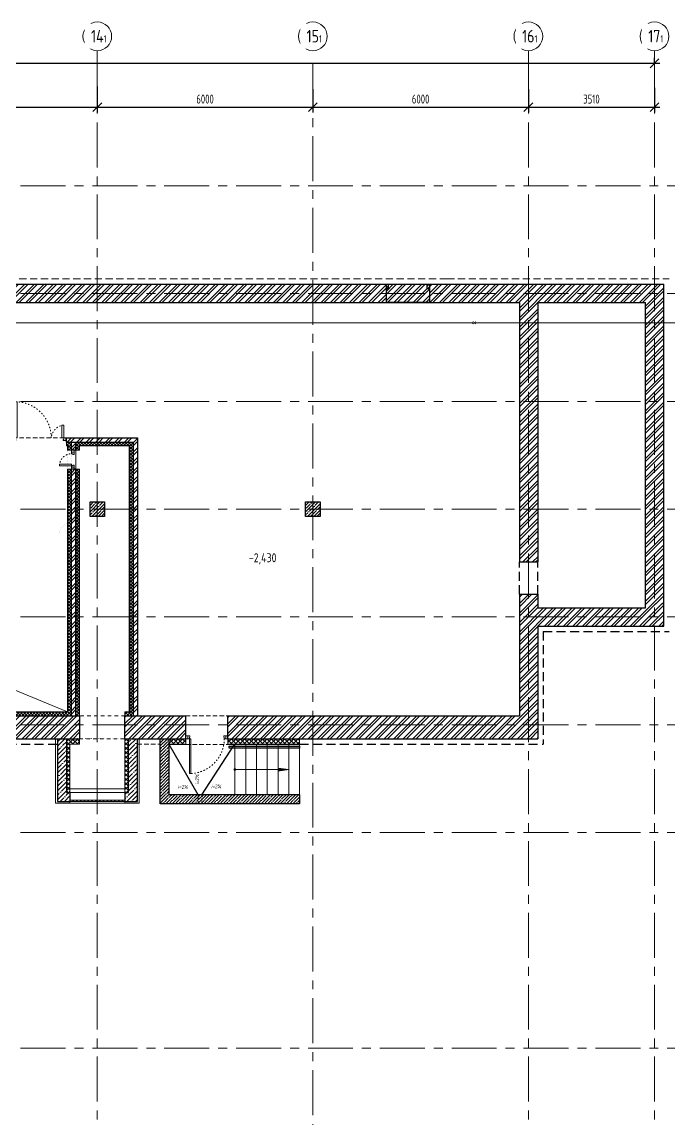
# Model space of a CAD drawing. Header units: millimetres. Extents: x -8689834 to 9419935, y -117443 to 166298.
# Drawn here: x -307269 to -289257, y 104623 to 135163 of the extents above; entities that cross this region are included whole.
import ezdxf
from ezdxf import colors
from ezdxf.entities.mleader import LeaderData, LeaderLine
from ezdxf.math import Vec2, Vec3

# ---------------------------------------------------------------- set-up
doc = ezdxf.new("R2010")
doc.units = ezdxf.units.MM
doc.header["$MEASUREMENT"] = 0
for name, pattern in [('ACAD_ISO03W100', [30, 12, -18]), ('ADSK_Штриховая_ш2 п1', [3, 2, -1]), ('CENTER', [2, 1.25, -0.25, 0.25, -0.25]), ('TRATTEGGIATA', [0.75, 0.5, -0.25]), ('Штрих', [6.35, 3.175, -3.175])]:
    doc.linetypes.add(name, pattern=pattern)
doc.layers.get('0').update_dxf_attribs({"color": 250, "lineweight": 9})
for name, color, linetype, lineweight in [('_0', 250, 'Continuous', 9), ('АР_Двери', 175, 'Continuous', 18), ('АР_Колонны', 250, 'Continuous', 30), ('АР_Колонны Штрих', 250, 'Continuous', 5), ('АР_Лестницы', 250, 'Continuous', 15), ('АР_Лестницы ограждение', 94, 'Continuous', 25), ('АР_МосжилНии_Стены', 127, 'Continuous', 30), ('АР_Оси', 195, 'Continuous', 9), ('АР_Оси размеры', 164, 'Continuous', 9), ('АР_Отметки', 250, 'Continuous', 15), ('АР_Перегородки кирпич', 244, 'Continuous', 30), ('АР_Перегородки_кирпич_Штрих', 244, 'Continuous', 5), ('АР_Сущ Несущая стена', 216, 'Continuous', 30), ('АР_тонкая линия', 250, 'Continuous', 0), ('АР_Утеплитель', 154, 'Continuous', 9), ('АР_Штриховка кирпич', 250, 'Continuous', 9), ('АР_Штриховка монолит', 250, 'Continuous', 9), ('ВК_канализация', 32, 'Continuous', 15), ('Подвал', 250, 'Continuous', 30), ('Штриховка', 7, 'Continuous', 5)]:
    doc.layers.add(name, color=color, linetype=linetype, lineweight=lineweight)
doc.layers.add('АР_Кровля дорожки', color=245, linetype='Continuous')
doc.layers.add('АР_новое окно', color=155, linetype='Continuous')
doc.styles.add('ISOCPEUR', font='isocpeur.ttf', dxfattribs={"width": 0.7})
doc.styles.add('Архитект', font='isocpeur.ttf', dxfattribs={"width": 0.8, "oblique": 8})
doc.styles.add('ГОСТ 2.304', font='isocpeur.ttf', dxfattribs={"width": 0.7})
doc.dimstyles.new('СПДС', dxfattribs={"dimscale": 100, "dimtxt": 2.5, "dimasz": 2.5, "dimexe": 1.5, "dimexo": 0, "dimgap": 1, "dimtad": 1, "dimdec": 0, "dimrnd": 1, "dimtxsty": 'ГОСТ 2.304', "dimblk": 'OBLIQUE', "dimcen": 2.5, "dimdle": 1.5, "dimadec": 0, "dimazin": 2, "dimtfac": 0.75, "dimtdec": 0, "dimtmove": 1, "dimatfit": 3, "dimfxl": 1, "dimtolj": 1, "dimarcsym": 1})
pattern_1 = [(45, (-15289.27, 0), (-132.58252, 132.58252), []), (45, (-15200.88, 0), (-132.58252, 132.58252), [])]
pattern_2 = [(45, (-1298551.72, 164426.86), (-132.58252, 132.58252), []), (45, (-1298463.33, 164426.86), (-132.58252, 132.58252), [])]

# ---------------------------------------------------------------- blocks, each defined once
blk = doc.blocks.new('*U228')
for points in [[(-55, -80), (-55, 0), (-115, 0), (-115, -40), (-100, -40), (-100, -80), (-55, -80)], [(0, 0), (0, -80), (-55, -80), (-55, 0), (0, 0)], [(-1170, 0), (-1170, -80), (-1115, -80), (-1115, 0), (-1170, 0)], [(-1115, -80), (-1115, 0), (-1055, 0), (-1055, -40), (-1070, -40), (-1070, -80), (-1115, -80)]]:
    blk.add_lwpolyline(points)
blk.add_lwpolyline([(-100, -80), (-100, -1050), (-140, -1050), (-140, -80)], close=True)
at = {"linetype": 'ACAD_ISO03W100', "ltscale": 3}
blk.add_arc((-100, -80), 970, 180, 270, dxfattribs=at)
blk = doc.blocks.new('*U278')
for points in [[(0, 0), (0, -80), (55, -80), (55, 0), (0, 0)], [(55, -80), (55, 0), (115, 0), (115, -40), (100, -40), (100, -80), (55, -80)], [(475, -80), (475, 0), (415, 0), (415, -40), (430, -40), (430, -80), (475, -80)], [(530, 0), (530, -80), (475, -80), (475, 0), (530, 0)]]:
    blk.add_lwpolyline(points)
blk.add_lwpolyline([(100, -80), (100, -410), (140, -410), (140, -80)], close=True)
at = {"linetype": 'ACAD_ISO03W100', "ltscale": 3}
blk.add_arc((100, -80), 330, 270, 0, dxfattribs=at)
blk = doc.blocks.new('_Oblique')
at = {"color": 0, "linetype": 'ByBlock', "lineweight": -2}
blk.add_line((-0.5, -0.5), (0.5, 0.5), dxfattribs=at)
blk = doc.blocks.new('*D4258')
at = {"layer": 'АР_Оси размеры', "color": 0, "lineweight": -2, "ltscale": 100, "transparency": 16777216}
for p, q in [((-311172, 133326), (-311172, 132641)), ((-305172, 133363), (-305172, 132641)), ((-311322, 132791), (-305022, 132791))]:
    blk.add_line(p, q, dxfattribs=at)
at = {"layer": 'АР_Оси размеры', "color": 0, "lineweight": -2, "ltscale": 100, "transparency": 16777216, "xscale": 250, "yscale": 250, "zscale": 250, "rotation": 180}
blk.add_blockref('_Oblique', (-311172, 132791), dxfattribs=at)
at = {"layer": 'АР_Оси размеры', "color": 0, "lineweight": -2, "ltscale": 100, "transparency": 16777216, "xscale": 250, "yscale": 250, "zscale": 250}
blk.add_blockref('_Oblique', (-305172, 132791), dxfattribs=at)
at = {"layer": 'АР_Оси размеры', "color": 0, "ltscale": 100, "transparency": 16777216, "insert": (-308172, 133016), "char_height": 250, "attachment_point": 5, "style": 'ГОСТ 2.304'}
blk.add_mtext('\\A1;6000', dxfattribs=at)
blk = doc.blocks.new('*D4259')
at = {"layer": 'АР_Оси размеры', "color": 0, "lineweight": -2, "ltscale": 100, "transparency": 16777216}
for p, q in [((-305172, 133363), (-305172, 132641)), ((-299172, 133293), (-299172, 132641)), ((-305322, 132791), (-299022, 132791))]:
    blk.add_line(p, q, dxfattribs=at)
at = {"layer": 'АР_Оси размеры', "color": 0, "lineweight": -2, "ltscale": 100, "transparency": 16777216, "xscale": 250, "yscale": 250, "zscale": 250, "rotation": 180}
blk.add_blockref('_Oblique', (-305172, 132791), dxfattribs=at)
at = {"layer": 'АР_Оси размеры', "color": 0, "lineweight": -2, "ltscale": 100, "transparency": 16777216, "xscale": 250, "yscale": 250, "zscale": 250}
blk.add_blockref('_Oblique', (-299172, 132791), dxfattribs=at)
at = {"layer": 'АР_Оси размеры', "color": 0, "ltscale": 100, "transparency": 16777216, "insert": (-302172, 133016), "char_height": 250, "attachment_point": 5, "style": 'ГОСТ 2.304'}
blk.add_mtext('\\A1;6000', dxfattribs=at)
blk = doc.blocks.new('*D4260')
at = {"layer": 'АР_Оси размеры', "color": 0, "lineweight": -2, "ltscale": 100, "transparency": 16777216}
for p, q in [((-299172, 133293), (-299172, 132641)), ((-293172, 133292), (-293172, 132641)), ((-299322, 132791), (-293022, 132791))]:
    blk.add_line(p, q, dxfattribs=at)
at = {"layer": 'АР_Оси размеры', "color": 0, "lineweight": -2, "ltscale": 100, "transparency": 16777216, "xscale": 250, "yscale": 250, "zscale": 250, "rotation": 180}
blk.add_blockref('_Oblique', (-299172, 132791), dxfattribs=at)
at = {"layer": 'АР_Оси размеры', "color": 0, "lineweight": -2, "ltscale": 100, "transparency": 16777216, "xscale": 250, "yscale": 250, "zscale": 250}
blk.add_blockref('_Oblique', (-293172, 132791), dxfattribs=at)
at = {"layer": 'АР_Оси размеры', "color": 0, "ltscale": 100, "transparency": 16777216, "insert": (-296172, 133016), "char_height": 250, "attachment_point": 5, "style": 'ГОСТ 2.304'}
blk.add_mtext('\\A1;6000', dxfattribs=at)
blk = doc.blocks.new('*D4261')
at = {"layer": 'АР_Оси размеры', "color": 0, "lineweight": -2, "ltscale": 100, "transparency": 16777216}
for p, q in [((-293172, 133292), (-293172, 132641)), ((-289662, 133329), (-289662, 132641)), ((-293322, 132791), (-289512, 132791))]:
    blk.add_line(p, q, dxfattribs=at)
at = {"layer": 'АР_Оси размеры', "color": 0, "lineweight": -2, "ltscale": 100, "transparency": 16777216, "xscale": 250, "yscale": 250, "zscale": 250, "rotation": 180}
blk.add_blockref('_Oblique', (-293172, 132791), dxfattribs=at)
at = {"layer": 'АР_Оси размеры', "color": 0, "lineweight": -2, "ltscale": 100, "transparency": 16777216, "xscale": 250, "yscale": 250, "zscale": 250}
blk.add_blockref('_Oblique', (-289662, 132791), dxfattribs=at)
at = {"layer": 'АР_Оси размеры', "color": 0, "ltscale": 100, "transparency": 16777216, "insert": (-291417, 133016), "char_height": 250, "attachment_point": 5, "style": 'ГОСТ 2.304'}
blk.add_mtext('\\A1;3510', dxfattribs=at)
blk = doc.blocks.new('*D4265')
at = {"layer": 'АР_Оси размеры', "color": 0, "lineweight": -2, "ltscale": 100, "transparency": 16777216}
for p, q in [((-353172, 134013), (-353172, 134163)), ((-289662, 134013), (-289662, 134163)), ((-353322, 134013), (-289512, 134013))]:
    blk.add_line(p, q, dxfattribs=at)
at = {"layer": 'АР_Оси размеры', "color": 0, "lineweight": -2, "ltscale": 100, "transparency": 16777216, "xscale": 250, "yscale": 250, "zscale": 250, "rotation": 180}
blk.add_blockref('_Oblique', (-353172, 134013), dxfattribs=at)
at = {"layer": 'АР_Оси размеры', "color": 0, "lineweight": -2, "ltscale": 100, "transparency": 16777216, "xscale": 250, "yscale": 250, "zscale": 250}
blk.add_blockref('_Oblique', (-289662, 134013), dxfattribs=at)
at = {"layer": 'АР_Оси размеры', "color": 0, "ltscale": 100, "transparency": 16777216, "insert": (-321417, 134238), "char_height": 250, "attachment_point": 5, "style": 'ГОСТ 2.304'}
blk.add_mtext('\\A1;63510', dxfattribs=at)
blk = doc.blocks.new('*U29')
h = blk.add_hatch(color=256)
h.dxf.hatch_style = 1
edge = h.paths.add_edge_path()
edge.add_arc((0, 0), 27.6, 359.64, 719.64)
h = blk.add_hatch(color=256)
h.dxf.hatch_style = 1
h.paths.add_polyline_path([(1200, -44), (1200, 44), (1500, 0)])
blk.add_line((1500, 0), (0, 0))
blk.add_lwpolyline([(1200, 44), (1200, -44), (1500, 0), (1200, 44)])
blk.add_circle((0, 0), 27.6)
blk = doc.blocks.new('Полуторная_на лестницу')
for points in [[(75, 80), (75, 1080), (125, 1080), (125, 80)], [(1375, 430), (1375, 80), (1425, 80), (1425, 430)]]:
    blk.add_lwpolyline(points, close=True)
for points in [[(0, 0), (0, 80), (20, 80), (20, 0), (0, 0)], [(20, 80), (20, 0), (90, 0), (90, 30), (75, 30), (75, 80), (20, 80)], [(1480, 80), (1480, 0), (1410, 0), (1410, 30), (1425, 30), (1425, 80), (1480, 80)], [(1500, 0), (1500, 80), (1480, 80), (1480, 0), (1500, 0)]]:
    blk.add_lwpolyline(points)
at = {"linetype": 'ACAD_ISO03W100', "ltscale": 3}
for centre, radius, start, end in [((75, 80), 1000, 0, 90), ((1465, 40), 392, 95.9075, 174.0925)]:
    blk.add_arc(centre, radius, start, end, dxfattribs=at)
blk = doc.blocks.new('_DotSmall')
at = {"color": 0, "linetype": 'ByBlock', "const_width": 0.5}
blk.add_lwpolyline([(-0.0625, 0, 1), (0.0625, 0, 1)], format="xyb", close=True, dxfattribs=at)
blk = doc.blocks.new('Подложка')
at = {"layer": 'АР_Колонны Штрих', "ltscale": 100}
h = blk.add_hatch(dxfattribs=at)
h.set_pattern_fill('ANSI35', scale=500)
h.set_pattern_definition([(45, (-1262424.17, 161672.16), (-88.388348, 88.388348), []), (45, (-1262335.78, 161672.16), (-88.388348, 88.388348), [156.25, -31.25, 0, -31.25])])
h.paths.add_polyline_path([(-304972.07, 121800.68), (-305372.07, 121800.68), (-305372.07, 121400.68), (-304972.07, 121400.68)])
h = blk.add_hatch(dxfattribs=at)
h.set_pattern_fill('ANSI35', scale=500)
h.set_pattern_definition([(45, (-1256424.17, 161672.16), (-88.388348, 88.388348), []), (45, (-1256335.78, 161672.16), (-88.388348, 88.388348), [156.25, -31.25, 0, -31.25])])
h.paths.add_polyline_path([(-298972.07, 121800.68), (-299372.07, 121800.68), (-299372.07, 121400.68), (-298972.07, 121400.68)])
at = {"layer": 'АР_Перегородки_кирпич_Штрих', "ltscale": 100}
h = blk.add_hatch(dxfattribs=at)
h.set_pattern_fill('ANSI32', scale=500)
h.paths.add_polyline_path([(-295922.07, 127741.77), (-295987.07, 127741.77), (-295987.07, 127860.68), (-297067.07, 127860.68), (-297067.07, 127741.77), (-297123.14, 127741.77), (-297123.14, 127600.68), (-295922.07, 127600.68)])
h.paths.add_polyline_path([(-295922.07, 127600.68), (-297123.14, 127600.68), (-297123.14, 127350.68), (-295922.07, 127350.68)])
h = blk.add_hatch(dxfattribs=at)
h.set_pattern_fill('ANSI32', scale=500)
h.set_pattern_definition(pattern_1)
h.paths.add_polyline_path([(-304052.07, 123589.95), (-305172.07, 123589.95), (-305172.07, 123469.95), (-304172.07, 123469.95), (-304172.58, 121600.68), (-304052.58, 121600.68)])
h.paths.add_polyline_path([(-304052.58, 121600.68), (-304172.58, 121600.68), (-304173.37, 118670.18), (-304172.07, 115850.68), (-304054.07, 115850.68), (-304053.36, 118550.18)])
h.paths.add_polyline_path([(-306026.16, 123589.95), (-306026.16, 123469.95), (-305892.07, 123469.95), (-305892.59, 123241.42), (-305772.59, 123241.42), (-305772.07, 123469.95), (-305172.07, 123469.95), (-305172.07, 123589.95)])
h.paths.add_polyline_path([(-322852.42, 115997.39), (-322851.12, 123469.92), (-307526.16, 123469.95), (-307526.16, 123589.95), (-322971.12, 123589.95), (-322972.42, 115997.39)])
h.paths.add_polyline_path([(-322972.32, 116422.35), (-322932.42, 116422.35), (-322932.42, 116462.35), (-322972.32, 116462.35)], flags=16)
h.paths.add_polyline_path([(-322852.42, 115997.57), (-322972.34, 115997.57), (-322972.42, 115850.68), (-322852.42, 115850.68)])
h = blk.add_hatch(dxfattribs=at)
h.set_pattern_fill('ANSI32', scale=500)
h.paths.add_polyline_path([(-305772.94, 118600.68), (-305892.86, 118600.68), (-305892.86, 115850.68), (-305773.37, 115850.68)])
h.paths.add_polyline_path([(-305772.66, 120325.45), (-305772.86, 120325.45), (-305772.86, 118600.68), (-305773.03, 118600.68), (-305772.68, 120325.43), (-305772.59, 120325.45), (-305772.66, 120325.45), (-305772.94, 118600.68), (-305772.86, 118600.68), (-305772.72, 122711.42), (-305892.72, 122711.42), (-305892.86, 118600.68), (-305772.94, 118600.68)])
at = {"layer": 'АР_Утеплитель', "ltscale": 100}
h = blk.add_hatch(dxfattribs=at)
h.set_pattern_fill('ANSI37', scale=700)
h.set_pattern_definition([(45, (-1282372.04, 163885.4), (-61.871843, 61.871843), []), (135, (-1282372.04, 163885.4), (-61.871843, -61.871843), [])])
h.paths.add_polyline_path([(-304302.07, 115210.64), (-304302.07, 115058.26)], flags=17)
h.paths.add_polyline_path([(-304401.99, 113714.43), (-304302.07, 113714.43), (-304302.07, 115058.26), (-304403.05, 115058.26), (-304401.99, 113813.56)])
h.paths.add_polyline_path([(-305664.57, 115058.26), (-305664.57, 115210.68), (-305522.07, 115210.68), (-305522.07, 115213.26), (-306032.07, 115210.68), (-306032.07, 113714.43), (-305932.16, 113714.43), (-305932.16, 113811.25), (-305931.82, 113811.25), (-305933.06, 115058.26)])
h.paths.add_polyline_path([(-305522.07, 115210.68), (-304403.05, 115210.68), (-304403.05, 115058.26), (-304302.07, 115058.26), (-304302.07, 115210.68), (-305522.07, 115213.26)])
h = blk.add_hatch(dxfattribs=at)
h.set_pattern_fill('ANSI37', scale=700)
h.paths.add_polyline_path([(-302707.07, 115210.68), (-302971.32, 115210.68), (-303171.32, 115210.68), (-303171.32, 115060.68), (-302707.07, 115060.68)])
h = blk.add_hatch(dxfattribs=at)
h.set_pattern_fill('ANSI37', scale=700)
h.paths.add_polyline_path([(-299541.32, 115210.68), (-301342.07, 115210.68), (-301542.07, 115210.68), (-301542.07, 115060.68), (-301201.48, 115060.68), (-299541.32, 115060.68)])
at = {"layer": 'АР_Штриховка кирпич', "ltscale": 100}
h = blk.add_hatch(dxfattribs=at)
h.set_pattern_fill('ANSI32', scale=500)
h.set_pattern_definition(pattern_1)
h.paths.add_polyline_path([(-313815.16, 128908.58), (-313852.17, 128908.58)], flags=17)
h.paths.add_polyline_path([(-313202.07, 128879.92), (-313712.07, 128879.92), (-313712.07, 127860.68), (-315412.07, 127860.68), (-315412.07, 130860.68), (-313712.07, 130860.68), (-313712.07, 128879.52), (-313202.07, 128880.33), (-313202.07, 131370.68), (-322816.79, 131370.68), (-322816.79, 130860.68), (-315922.07, 130860.68), (-315922.07, 127860.68), (-316302.36, 127860.68), (-316302.36, 127350.68), (-315691.48, 127350.68), (-297123.14, 127350.68), (-297123.14, 127741.77), (-297067.07, 127741.77), (-297067.07, 127860.68), (-313202.07, 127860.68)])
h = blk.add_hatch(dxfattribs=at)
h.set_pattern_fill('ANSI32', scale=500)
h.set_pattern_definition(pattern_2)
h.paths.add_polyline_path([(-289402.07, 127860.68), (-295987.07, 127860.68), (-295984.07, 127741.77), (-295922.07, 127741.77), (-295922.07, 127350.68), (-293422.07, 127350.68), (-293422.07, 120130.68), (-292912.07, 120130.68), (-292912.07, 127350.17), (-289912.07, 127351.19), (-289912.07, 118961.26), (-289402.07, 118960.24)])
h = blk.add_hatch(dxfattribs=at)
h.set_pattern_fill('ANSI32', scale=500)
h.set_pattern_definition(pattern_2)
h.paths.add_polyline_path([(-292912.07, 118340.68), (-289402.07, 118340.68), (-289402.07, 118970.68), (-289912.07, 118970.68), (-289912.07, 118850.68), (-292912.07, 118850.68), (-292912.07, 119230.68), (-293422.07, 119230.68), (-293422.07, 115850.68), (-294267.07, 115850.68), (-294267.07, 115210.68), (-292912.07, 115210.68)])
h = blk.add_hatch(dxfattribs=at)
h.set_pattern_fill('ANSI32', scale=500)
h.set_pattern_definition(pattern_2)
h.paths.add_polyline_path([(-309596.91, 115410.24), (-309596.91, 115210.68), (-305664.57, 115210.68), (-305664.57, 115850.68), (-322120.01, 115850.68), (-322120.01, 115210.68), (-309847.23, 115210.68), (-309847.23, 115410.24)])
h = blk.add_hatch(dxfattribs=at)
h.set_pattern_fill('ANSI32', scale=500)
h.set_pattern_definition([(45, (-1298500.2, 164426.86), (-132.58252, 132.58252), []), (45, (-1298411.8, 164426.86), (-132.58252, 132.58252), [])])
h.paths.add_polyline_path([(-305664.57, 115210.68), (-305664.57, 115850.68)])
h.paths.add_polyline_path([(-304403.05, 115850.68), (-304403.05, 115210.68), (-302707.07, 115210.68), (-302707.07, 115850.68)])
h = blk.add_hatch(dxfattribs=at)
h.set_pattern_fill('ANSI32', scale=500)
h.set_pattern_definition(pattern_2)
h.paths.add_polyline_path([(-294259.45, 115850.68), (-301542.07, 115850.68), (-301542.07, 115210.68), (-294259.45, 115210.68)])
h = blk.add_hatch(dxfattribs=at)
h.set_pattern_fill('ANSI31', scale=600)
h.set_pattern_definition([(45, (-134928.42, -810.87), (-53.033009, 53.033009), [])])
h.paths.add_polyline_path([(-305932.16, 113501.77), (-304401.99, 113501.77), (-304401.99, 113464.43), (-305932.16, 113464.43)])
at = {"layer": 'АР_Штриховка монолит', "ltscale": 500}
h = blk.add_hatch(dxfattribs=at)
h.set_pattern_fill('ANSI35', scale=700)
h.set_pattern_definition([(45, (-134938.16, 0), (-123.74369, 123.74369), []), (45, (-134814.41, 0), (-123.74369, 123.74369), [218.75, -43.75, 0, -43.75])])
h.paths.add_polyline_path([(-306032.07, 115210.68), (-306282.07, 115210.68), (-306282.07, 113464.43), (-305932.16, 113464.55), (-305932.16, 113714.31), (-306032.07, 113714.43)])
h.paths.add_polyline_path([(-305932.16, 113714.43), (-305932.16, 113714.31), (-305932.16, 113464.55), (-305932.16, 113464.43)], flags=17)
h.paths.add_polyline_path([(-305932.16, 113465.38), (-305932.16, 113699.84), (-305932.16, 113714.43), (-305932.16, 113464.43)])
h.paths.add_polyline_path([(-304401.99, 113714.43), (-304401.99, 113464.43), (-304052.07, 113464.43), (-304052.07, 115210.68), (-304302.07, 115210.68), (-304302.07, 113714.43)])
at = {"layer": 'АР_Штриховка монолит', "ltscale": 100}
h = blk.add_hatch(dxfattribs=at)
h.set_pattern_fill('ANSI35', scale=500)
h.paths.add_polyline_path([(-303171.32, 113650.68), (-303171.32, 115210.68), (-303421.32, 115210.68), (-303421.32, 113400.68), (-299541.32, 113400.68), (-299541.32, 113650.68)])
at = {"layer": 'Штриховка', "transparency": 33554636}
h = blk.add_hatch(dxfattribs=at)
h.set_pattern_fill('ANSI37', scale=500)
h.paths.add_polyline_path([(-305992.07, 121325.45), (-305992.07, 123369.95), (-306015.77, 123369.95), (-306015.77, 123420.65), (-307538.19, 123420.65), (-307538.19, 123369.95), (-322752.42, 123369.95), (-322752.42, 115950.68), (-305992.07, 115950.68), (-305992.07, 120795.45)], flags=16)
edge = h.paths.add_edge_path(flags=16)
edge.add_line((-305892.59, 120895.45), (-305893.25, 122711.4))
edge.add_line((-305893.25, 122711.4), (-305992.73, 122711.4))
edge.add_line((-305992.73, 122711.4), (-305991.71, 123241.44))
edge.add_line((-305991.71, 123241.44), (-305892.23, 123241.44))
edge.add_line((-305892.23, 123241.44), (-305892.59, 121225.45))
edge.add_arc((-305892.59, 120895.45), 330, 90, 173.037937)
edge.add_line((-306220.15, 120935.45), (-306222.59, 120935.45))
edge.add_line((-306222.59, 120935.45), (-306222.59, 120895.45))
edge.add_line((-306222.59, 120895.45), (-305892.59, 120895.45))
edge = h.paths.add_edge_path()
edge.add_line((-305892.59, 120935.45), (-305892.59, 120895.45))
edge.add_line((-305892.59, 120895.45), (-306222.59, 120895.45))
edge.add_arc((-305892.59, 120895.45), 330, 89.910623, 180, ccw=False)
edge.add_line((-305892.07, 121225.45), (-305892.07, 123469.95))
edge.add_line((-305892.07, 123469.95), (-306015.99, 123469.95))
edge.add_line((-306015.99, 123469.95), (-306015.99, 123420.65))
edge.add_line((-306015.99, 123420.65), (-307538.19, 123420.65))
edge.add_line((-307538.19, 123420.65), (-307538.19, 123469.95))
edge.add_line((-307538.19, 123469.95), (-322851.12, 123469.95))
edge.add_line((-322851.12, 123469.95), (-322852.42, 115850.68))
edge.add_line((-322852.42, 115850.68), (-305892.07, 115850.68))
edge.add_line((-305892.07, 115850.68), (-305892.07, 120935.45))
edge.add_line((-305892.07, 120935.45), (-305892.59, 120935.45))
edge = h.paths.add_edge_path(flags=0)
edge.add_arc((-305892.59, 120895.45), 330, 173.037937, 180)
edge.add_line((-306222.59, 120895.45), (-306222.59, 120935.45))
edge.add_line((-306222.59, 120935.45), (-306220.15, 120935.45))
h = blk.add_hatch(dxfattribs=at)
h.set_pattern_fill('ANSI37', scale=500)
h.paths.add_polyline_path([(-304403.05, 115950.7), (-304403.05, 115850.7), (-304173.37, 115850.68), (-304172.73, 123470.08), (-305772.07, 123469.95), (-305772.15, 123241.39), (-305672.29, 123241.41), (-305672.21, 123369.97), (-304272.17, 123370.07), (-304273.34, 115950.68)])
h.paths.add_polyline_path([(-305673.37, 115850.68), (-305673.37, 115950.68), (-305673.4, 115950.68), (-305672.58, 122711.38), (-305772.3, 122711.41), (-305773.37, 115850.68)])
at = {"color": 7, "linetype": 'TRATTEGGIATA', "ltscale": 500}
for p, q in [((-293422.07, 119230.68), (-293422.07, 120130.7)), ((-292912.11, 119230.68), (-292912.11, 120130.7)), ((-292762.07, 118190.68), (-289252.07, 118190.68)), ((-292762.07, 118190.68), (-292762.07, 115060.68)), ((-322292.92, 115060.68), (-306282.07, 115060.68)), ((-299541.32, 115060.68), (-292762.07, 115060.68))]:
    blk.add_line(p, q, dxfattribs=at)
at = {"layer": '_0', "color": 7, "ltscale": 100}
blk.add_lwpolyline([(-305932.16, 113501.77), (-304401.99, 113501.77), (-304401.99, 113464.43), (-305932.16, 113464.43)], close=True, dxfattribs=at)
at = {"layer": 'АР_Колонны', "color": 7, "ltscale": 100}
for points in [[(-305372.07, 121800.68), (-304972.07, 121800.68), (-304972.07, 121400.68), (-305372.07, 121400.68)], [(-299372.07, 121800.68), (-298972.07, 121800.68), (-298972.07, 121400.68), (-299372.07, 121400.68)]]:
    blk.add_lwpolyline(points, close=True, dxfattribs=at)
at = {"layer": 'АР_Лестницы', "color": 7, "ltscale": 100}
for p, q in [((-299541.32, 113650.68), (-299541.32, 115210.68)), ((-301341.32, 113650.68), (-301341.32, 115050.68)), ((-301041.32, 113650.68), (-301041.32, 115050.68)), ((-300741.32, 113650.68), (-300741.32, 115050.68)), ((-300441.32, 113650.68), (-300441.32, 115050.68)), ((-300141.32, 113650.68), (-300141.32, 115050.68)), ((-299841.32, 113650.68), (-299841.32, 115050.68))]:
    blk.add_line(p, q, dxfattribs=at)
at = {"layer": 'АР_Лестницы ограждение', "color": 7, "ltscale": 100}
blk.add_lwpolyline([(-301501.32, 115000.68), (-299541.32, 115000.68), (-299541.32, 114950.68), (-301501.32, 114950.68)], close=True, dxfattribs=at)
at = {"layer": 'АР_МосжилНии_Стены', "color": 7, "ltscale": 100}
for p, q in [((-313202.07, 127860.68), (-299711.49, 127860.68)), ((-300337.07, 127860.68), (-297067.07, 127860.68)), ((-297123.14, 127741.77), (-297067.07, 127741.77)), ((-297067.07, 127741.77), (-297067.07, 127860.68)), ((-295987.07, 127860.68), (-289402.07, 127860.68)), ((-295987.07, 127741.77), (-295987.07, 127860.68)), ((-295987.07, 127741.77), (-295922.07, 127741.77)), ((-295922.07, 127741.77), (-295922.07, 127350.68)), ((-289402.07, 118670.26), (-289402.07, 127860.68)), ((-316302.36, 127350.68), (-299776.49, 127350.68)), ((-300272.07, 127350.68), (-297132.07, 127350.68)), ((-295922.07, 127350.68), (-293422.07, 127350.68)), ((-293422.07, 127350.68), (-293422.07, 120130.68)), ((-292912.07, 127350.68), (-289912.07, 127350.68)), ((-292912.07, 127350.68), (-292912.07, 120130.68)), ((-289912.07, 118850.68), (-289912.07, 127350.68)), ((-293422.07, 120130.68), (-292912.07, 120130.68)), ((-293422.07, 119230.68), (-292912.07, 119230.68)), ((-293422.07, 119230.68), (-293422.07, 115850.68)), ((-292912.07, 119230.68), (-292912.07, 118850.68)), ((-292912.07, 118850.68), (-289912.07, 118850.68)), ((-289912.07, 118850.68), (-289912.07, 118970.68)), ((-289402.07, 118340.68), (-289402.07, 118970.68)), ((-292912.07, 118340.68), (-289402.07, 118340.68)), ((-292912.07, 118340.68), (-292912.07, 115210.68)), ((-322174.68, 115850.68), (-306208.4, 115850.68)), ((-306267.07, 115850.68), (-305664.57, 115850.68)), ((-304403.05, 115850.68), (-302707.07, 115850.68)), ((-302707.07, 115210.68), (-302707.07, 115850.68)), ((-301542.07, 115850.68), (-294050.12, 115850.68)), ((-301542.07, 115210.68), (-301542.07, 115850.68)), ((-294267.07, 115850.68), (-293422.07, 115850.68)), ((-322239.68, 115210.68), (-305787.19, 115210.68)), ((-307046.1, 115210.68), (-305664.57, 115210.68)), ((-306282.07, 115210.68), (-306282.07, 113464.43)), ((-306032.07, 115210.68), (-306032.07, 113714.43)), ((-304403.05, 115210.68), (-302707.07, 115210.68)), ((-304302.07, 113714.43), (-304302.07, 115210.68)), ((-304052.07, 113464.43), (-304052.07, 115210.68)), ((-301542.07, 115210.68), (-293985.12, 115210.68)), ((-294332.07, 115210.68), (-292912.07, 115210.68)), ((-306032.07, 113714.43), (-305932.16, 113714.43)), ((-305932.16, 113714.43), (-305932.16, 113464.43)), ((-304401.99, 113714.43), (-304302.07, 113714.43)), ((-299541.32, 113650.68), (-299541.32, 113400.68)), ((-306282.07, 113464.43), (-305932.16, 113464.43)), ((-304401.99, 113464.43), (-304052.07, 113464.43))]:
    blk.add_line(p, q, dxfattribs=at)
blk.add_lwpolyline([(-295922.07, 127350.68), (-297123.14, 127350.68), (-297123.14, 127860.68), (-295922.07, 127860.68)], close=True, dxfattribs=at)
for points in [[(-299541.76, 113400.68), (-303421.32, 113400.68), (-303421.32, 115210.68)], [(-299541.32, 113650.68), (-303171.32, 113650.68), (-303171.32, 115210.68)], [(-304401.99, 113714.43), (-304401.99, 113464.43)]]:
    blk.add_lwpolyline(points, dxfattribs=at)
at = {"layer": 'АР_новое окно', "color": 7}
blk.add_line((-297132.07, 127350.68), (-295922.07, 127350.68), dxfattribs=at)
at = {"layer": 'АР_Оси', "color": 7, "linetype": 'CENTER', "ltscale": 1000}
for p, q in [((-305172.07, 134363.15), (-305172.07, 78630.8)), ((-293172.07, 134363.15), (-293172.07, 78630.8)), ((-289662.07, 134363.15), (-289662.07, 78630.8)), ((-299172.07, 133984.95), (-299172.07, 78252.6)), ((-359305.77, 130600.68), (-276127.36, 130600.68)), ((-359305.77, 127600.68), (-276127.36, 127600.68)), ((-359305.77, 124600.68), (-276127.36, 124600.68)), ((-359305.77, 121600.68), (-276127.36, 121600.68)), ((-359305.77, 118600.68), (-276127.36, 118600.68)), ((-359305.77, 115600.68), (-276127.36, 115600.68)), ((-359305.77, 112600.68), (-276127.36, 112600.68)), ((-359305.77, 106600.68), (-276127.36, 106600.68))]:
    blk.add_line(p, q, dxfattribs=at)
at = {"layer": 'АР_Оси', "color": 7, "ltscale": 0.5}
for centre in [(-305172.07, 134763.15), (-299172.07, 134763.15), (-293172.07, 134763.15), (-289662.07, 134763.15)]:
    blk.add_circle(centre, 400, dxfattribs=at)
at = {"layer": 'АР_Перегородки кирпич', "color": 7, "linetype": 'Continuous', "ltscale": 100}
for p, q in [((-306026.16, 123589.95, 1.96), (-304052.07, 123589.95, 1.96)), ((-306026.16, 123469.95, 1.96), (-306026.16, 123589.95, 1.96)), ((-305892.59, 123241.42, 1.96), (-305892.07, 123469.95, 1.96)), ((-305772.59, 123241.42, 1.96), (-305772.07, 123469.95, 1.96)), ((-304172.07, 123469.95, 1.96), (-304172.07, 115850.68)), ((-304052.07, 123589.95, 1.96), (-304054.07, 115850.68, 1.96)), ((-305772.59, 123241.42, 1.96), (-305892.59, 123241.42, 1.96)), ((-305892.86, 115850.68), (-305892.86, 122711.42, 1.96)), ((-305772.59, 122711.42, 1.96), (-305892.86, 122711.42, 1.96)), ((-305772.86, 115850.68), (-305772.86, 122711.42, 1.96))]:
    blk.add_line(p, q, dxfattribs=at)
at = {"layer": 'АР_Перегородки кирпич', "color": 7, "linetype": 'Continuous', "ltscale": 100, "elevation": 1.96}
blk.add_lwpolyline([(-306026.16, 123469.95), (-304172.07, 123469.95)], dxfattribs=at)
at = {"layer": 'АР_Сущ Несущая стена', "color": 7, "ltscale": 100}
for p, q in [((-306332.07, 115210.68), (-305664.57, 115210.68)), ((-304403.05, 115210.68), (-304002.07, 115210.68))]:
    blk.add_line(p, q, dxfattribs=at)
for points in [[(-305664.57, 115850.68), (-305664.57, 115210.68)], [(-304403.05, 115210.68), (-304403.05, 115850.68)]]:
    blk.add_lwpolyline(points, dxfattribs=at)
at = {"layer": 'АР_Сущ Несущая стена', "color": 7, "linetype": 'Штрих', "lineweight": 9, "ltscale": 30}
blk.add_lwpolyline([(-304403.05, 115210.68), (-304403.05, 115850.68), (-305664.57, 115850.68), (-305664.57, 115210.68), (-304403.05, 115210.68)], dxfattribs=at)
at = {"layer": 'АР_тонкая линия', "color": 7, "linetype": 'ADSK_Штриховая_ш2 п1', "ltscale": 100}
for p, q in [((-311541.53, 128010.68), (-295352.12, 128010.68)), ((-295431.57, 128010.68), (-289252.07, 128010.68))]:
    blk.add_line(p, q, dxfattribs=at)
at = {"layer": 'АР_тонкая линия', "color": 7, "ltscale": 500}
for p, q in [((-305992.07, 123241.42, 0.58), (-305892.59, 123241.45, 1.96)), ((-305992.34, 122711.39, 0.58), (-305892.86, 122711.42, 1.96))]:
    blk.add_line(p, q, dxfattribs=at)
at = {"layer": 'АР_тонкая линия', "color": 7, "ltscale": 500, "elevation": 0.58}
for points in [[(-307538.19, 123469.95), (-307538.19, 123369.95), (-322752.42, 123369.95), (-322752.42, 115950.68), (-305992.07, 115950.68), (-305992.07, 122711.42)], [(-307526.16, 123469.95), (-307526.16, 123359.95), (-322742.42, 123359.95), (-322742.42, 115960.68), (-306002.07, 115960.68), (-306002.07, 122711.42)], [(-306002.07, 123241.42), (-306002.07, 123359.95), (-306025.85, 123359.95), (-306025.85, 123469.95)], [(-305992.07, 123241.42), (-305992.07, 123369.95), (-306015.85, 123369.95), (-306015.85, 123469.95)]]:
    blk.add_lwpolyline(points, dxfattribs=at)
at = {"layer": 'АР_тонкая линия', "color": 7, "linetype": 'ADSK_Штриховая_ш2 п1', "ltscale": 30}
blk.add_lwpolyline([(-302262.65, 113650.68), (-302362.66, 113650.68), (-302362.66, 113400.68), (-302262.66, 113400.68)], close=True, dxfattribs=at)
at = {"layer": 'АР_Утеплитель', "color": 7, "ltscale": 100}
for p, q in [((-306002.07, 123241.45, 0.58), (-305662.58, 123241.39, 2)), ((-306002.07, 122711.42, 0.58), (-305662.19, 122711.39, 1.88)), ((-305664.57, 115850.68), (-305663.37, 115960.68, 1.96)), ((-304403.05, 115850.68), (-304403.05, 115960.68, 1.96)), ((-305664.57, 115210.68), (-305664.57, 115058.26)), ((-304403.05, 115210.68), (-304403.05, 115050.68)), ((-302707.07, 115210.68), (-302707.07, 115050.68)), ((-301542.07, 115210.68), (-301542.07, 115050.68)), ((-305933.06, 115058.26), (-305664.57, 115058.26)), ((-302707.07, 115060.68), (-303171.32, 115060.68)), ((-302707.07, 115050.68), (-303171.32, 115050.68)), ((-299541.32, 115060.68), (-301542.07, 115060.68)), ((-299541.32, 115050.68), (-301542.07, 115050.68)), ((-305932.16, 113811.25), (-305932.16, 113714.43)), ((-305932.16, 113714.43), (-304401.99, 113714.43)), ((-304401.99, 113813.56), (-304401.99, 113714.43))]:
    blk.add_line(p, q, dxfattribs=at)
at = {"layer": 'АР_Утеплитель', "color": 7, "ltscale": 0.25}
for p, q in [((-306332.07, 115210.68), (-306332.07, 113414.43)), ((-304002.07, 113414.43), (-304002.07, 115210.68))]:
    blk.add_line(p, q, dxfattribs=at)
at = {"layer": 'АР_Утеплитель', "color": 7, "ltscale": 100, "elevation": 1.96}
for points in [[(-305772.59, 123241.42), (-305772.07, 123469.95), (-304172.07, 123469.95), (-304173.37, 115850.68), (-304403.05, 115850.68)], [(-305772.5, 123241.42), (-305772.46, 121601.96)], [(-305672.58, 123241.39), (-305672.07, 123369.95), (-304272.07, 123369.95), (-304273.37, 115950.68), (-304403.05, 115950.68)], [(-305662.58, 123241.39), (-305662.07, 123359.95), (-304282.07, 123359.95), (-304283.37, 115960.68), (-304403.05, 115960.68)], [(-305664.57, 115850.68), (-305773.37, 115850.68), (-305772.58, 122711.42)], [(-305673.37, 115850.68), (-305672.38, 122711.39)], [(-305663.37, 115960.68), (-305662.38, 122711.39)]]:
    blk.add_lwpolyline(points, dxfattribs=at)
at = {"layer": 'АР_Утеплитель', "color": 7, "ltscale": 100}
blk.add_lwpolyline([(-304403.05, 115058.26), (-304401.99, 113813.56), (-305932.16, 113811.25), (-305933.06, 115058.26)], dxfattribs=at)
at = {"layer": 'Подвал', "color": 7, "linetype": 'TRATTEGGIATA', "lineweight": 13, "ltscale": 250}
for p, q in [((-307526.16, 123589.95), (-306046.16, 123589.95, 1.96)), ((-302707.07, 115850.68), (-301542.07, 115850.68)), ((-304052.07, 115060.68), (-303421.32, 115060.68)), ((-302707.07, 115050.68), (-301542.07, 115050.68))]:
    blk.add_line(p, q, dxfattribs=at)
at = {"layer": 'Подвал', "color": 7, "lineweight": 13, "ltscale": 500}
blk.add_line((-313971.49, 119259.45, 1.27), (-306002.07, 115960.68, 0.58), dxfattribs=at)
at = {"layer": 'Штриховка', "color": 7, "ltscale": 500}
for p, q in [((-306332.07, 113414.43), (-304002.07, 113414.43)), ((-305932.16, 113464.43), (-305932.16, 113414.43)), ((-304401.99, 113464.43), (-304401.99, 113414.43))]:
    blk.add_line(p, q, dxfattribs=at)
at = {"layer": 'АР_Двери', "color": 7}
blk.add_blockref('Полуторная_на лестницу', (-307528.84, 123509.95, 1.96), dxfattribs=at)
at = {"layer": 'АР_Двери', "color": 7, "xscale": -1, "rotation": 270}
blk.add_blockref('*U278', (-305812.59, 122711.42, 1.96), dxfattribs=at)
at = {"layer": 'АР_Двери', "color": 7, "xscale": -1}
blk.add_blockref('*U228', (-302707.07, 115290.68), dxfattribs=at)
at = {"layer": 'АР_Лестницы', "color": 7, "ltscale": 100}
blk.add_blockref('*U29', (-301341.32, 114350.68), dxfattribs=at)
at = {"layer": 'АР_Оси размеры', "color": 7, "ltscale": 100}
for base, p1, p2, picture, middle in [((-305172.07, 132790.78), (-311172.07, 133326.44), (-305172.07, 133363.45), '*D4258', (-308172.07, 133015.78)), ((-299172.07, 132790.78), (-305172.07, 133363.45), (-299172.07, 133292.76), '*D4259', (-302172.07, 133015.78)), ((-293172.07, 132790.78), (-299172.07, 133292.76), (-293172.07, 133291.97), '*D4260', (-296172.07, 133015.78)), ((-289662.07, 132790.78), (-293172.07, 133291.97), (-289662.07, 133328.98), '*D4261', (-291417.07, 133015.78))]:
    dim = blk.add_linear_dim(base=base, p1=p1, p2=p2, dimstyle='СПДС', dxfattribs=at)
    dim.commit()
    dim.dimension.update_dxf_attribs({"geometry": picture, "text_midpoint": middle})
at = {"layer": 'АР_Отметки', "color": 7}
ml = blk.add_multileader_mtext('Standard', dxfattribs=at)
ml.set_content('{\\W0.8;-2,430}', color=7, style='ISOCPEUR')
ml.set_leader_properties(color=256, linetype='Continuous', lineweight=-1)
ml.set_arrow_properties(name='DOTSMALL')
ml.build(insert=Vec2(0, 0))
ml.multileader.update_dxf_attribs({"has_text_frame": 1, "text_left_attachment_type": 4, "text_right_attachment_type": 4, "dogleg_length": 100, "arrow_head_size": 180})
ctx = ml.context
ctx.base_point, ctx.char_height, ctx.arrow_head_size, ctx.landing_gap_size, ctx.plane_origin = Vec3(-301002.25, 120038.58), 250, 180, 50, Vec3(-299949.55, 118383.41)
ctx.left_attachment, ctx.right_attachment = 4, 4
notes = []
notes.append((ctx, [(0, (0, 0, 0), (0, 0), (1, 0), 1, [])]))
ctx.mtext.insert, ctx.mtext.width, ctx.mtext.line_spacing_style, ctx.mtext.flow_direction = Vec3(-300952.25, 120371.92), 852.697, 2, 5
for ctx, leaders in notes:
    for number, flags, end, landing, length, lines in leaders:
        leader = LeaderData()
        leader.index, (leader.has_last_leader_line, leader.has_dogleg_vector, leader.attachment_direction) = number, flags
        leader.last_leader_point, leader.dogleg_vector, leader.dogleg_length = Vec3(end), Vec3(landing), length
        for number, points, colour, breaks in lines:
            line = LeaderLine()
            line.index, line.vertices, line.color, line.breaks = number, Vec3.list(points), colors.encode_raw_color(colour), breaks
            leader.lines.append(line)
        ctx.leaders.append(leader)
at = {"color": 7, "ltscale": 150, "char_height": 103.56, "width": 0.6904, "attachment_point": 8, "style": 'Архитект', "bg_fill": 3, "box_fill_scale": 1, "bg_fill_color": 1, "bg_fill_transparency": 0}
for insert, rotation in [((-302337.18, 114077.5, -0.26), 89.983941), ((-301860, 113832.61, -0.38), 359.983941)]:
    blk.add_mtext('i=2%', dxfattribs=dict(at, insert=insert, rotation=rotation))
at = {"layer": 'АР_Оси', "color": 7, "ltscale": 0.5, "insert": (-305346.17, 134940.93), "char_height": 350, "width": 123.8671, "attachment_point": 1, "line_spacing_factor": 1.149209, "style": 'ГОСТ 2.304', "bg_fill": 2}
blk.add_mtext('{\\W0.8;14\\H0.57143x;1}', dxfattribs=at)
at = {"layer": 'АР_Оси', "color": 7, "char_height": 350, "width": 123.8671, "attachment_point": 1, "line_spacing_factor": 1.149209, "style": 'ГОСТ 2.304', "bg_fill": 2}
for s, insert in [('{\\W0.8;15\\H0.57143x;1}', (-299346.17, 134940.93)), ('{\\W0.8;16\\H0.57143x;1}', (-293346.17, 134940.93)), ('{\\W0.8;17\\H0.57143x;1}', (-289836.17, 134940.93))]:
    blk.add_mtext(s, dxfattribs=dict(at, insert=insert))
at = {"color": 7, "ltscale": 150}
for points in [[(-302362.66, 113650.68), (-303171.32, 115050.68)], [(-302262.65, 113650.68), (-301349.87, 115050.68)]]:
    blk.add_lwpolyline(points, dxfattribs=at)
at = {"layer": 'АР_Оси размеры', "color": 7, "ltscale": 100}
dim = blk.add_linear_dim(base=(-289662.07, 134013.15), p1=(-353172.07, 134013.15), p2=(-289662.07, 134013.15), dimstyle='СПДС', dxfattribs=at)
dim.commit()
dim.dimension.update_dxf_attribs({"geometry": '*D4265', "text_midpoint": (-321417.07, 134238.15)})
at = {"color": 7, "ltscale": 150, "insert": (-302788, 113815.61, -0.38), "char_height": 103.56, "width": 0.6904, "attachment_point": 8, "rotation": 359.983941, "style": 'Архитект', "bg_fill": 3, "box_fill_scale": 1, "bg_fill_color": 1, "bg_fill_transparency": 0}
blk.add_mtext('i=2%', dxfattribs=at)
at = {"layer": 'АР_Отметки', "color": 7}
ml = blk.add_multileader_mtext('Standard', dxfattribs=at)
ml.set_content('{\\W0.8;-2,730}', color=7, style='ISOCPEUR')
ml.set_leader_properties(color=256, linetype='Continuous', lineweight=-1)
ml.set_arrow_properties(name='DOTSMALL')
ml.build(insert=Vec2(0, 0))
ml.multileader.update_dxf_attribs({"has_text_frame": 1, "text_left_attachment_type": 4, "text_right_attachment_type": 4, "dogleg_length": 100, "arrow_head_size": 180})
ctx = ml.context
ctx.base_point, ctx.char_height, ctx.arrow_head_size, ctx.landing_gap_size, ctx.plane_origin = Vec3(-314791.32, 121809.02, 0), 250, 180, 50, Vec3(-319449.83, 117956.71, 0)
ctx.left_attachment, ctx.right_attachment = 4, 4
notes = []
notes.append((ctx, [(0, (0, 0, 0), (0, 0), (1, 0), 1, [])]))
ctx.mtext.insert, ctx.mtext.width, ctx.mtext.defined_height, ctx.mtext.line_spacing_style, ctx.mtext.flow_direction = Vec3(-314741.32, 122142.35, 0), 769.989, 343.89, 2, 5
ml = blk.add_multileader_mtext('Standard', dxfattribs=at)
ml.set_content('{\\W0.8;-2,430}', color=7, style='ISOCPEUR')
ml.set_leader_properties(color=256, linetype='Continuous', lineweight=-1)
ml.set_arrow_properties(name='DOTSMALL')
ml.build(insert=Vec2(0, 0))
ml.multileader.update_dxf_attribs({"has_text_frame": 1, "text_left_attachment_type": 4, "text_right_attachment_type": 4, "dogleg_length": 100, "arrow_head_size": 180})
ctx = ml.context
ctx.base_point, ctx.char_height, ctx.arrow_head_size, ctx.landing_gap_size, ctx.plane_origin = Vec3(-336711.89, 117132.66), 250, 180, 50, Vec3(-335659.19, 115477.48)
ctx.left_attachment, ctx.right_attachment = 4, 4
notes.append((ctx, [(0, (0, 0, 0), (0, 0), (1, 0), 1, [])]))
ctx.mtext.insert, ctx.mtext.width, ctx.mtext.line_spacing_style, ctx.mtext.flow_direction = Vec3(-336661.89, 117465.99), 852.697, 2, 5
for ctx, leaders in notes:
    for number, flags, end, landing, length, lines in leaders:
        leader = LeaderData()
        leader.index, (leader.has_last_leader_line, leader.has_dogleg_vector, leader.attachment_direction) = number, flags
        leader.last_leader_point, leader.dogleg_vector, leader.dogleg_length = Vec3(end), Vec3(landing), length
        for number, points, colour, breaks in lines:
            line = LeaderLine()
            line.index, line.vertices, line.color, line.breaks = number, Vec3.list(points), colors.encode_raw_color(colour), breaks
            leader.lines.append(line)
        ctx.leaders.append(leader)

msp = doc.modelspace()

# ---------------------------------------------------------------- block references
at = {"layer": 'АР_Кровля дорожки', "color": 7}
msp.add_blockref('Подложка', (0, 0), dxfattribs=at)

# ---------------------------------------------------------------- next in the draw order: linework, layer by layer
at = {"layer": 'ВК_канализация', "color": 6, "lineweight": 13, "ltscale": 500}
for points in [[(-294738.1, 126786.9), (-310068.4, 126786.9)], [(-294678.1, 126786.9), (-294661.4, 126786.9)], [(-288845.4, 126786.9), (-294631.4, 126786.9)]]:
    msp.add_lwpolyline(points, dxfattribs=at)
msp.add_circle((-294708.1, 126786.9), 30, dxfattribs=at)
msp.add_arc((-294631.4, 126786.9), 30, 90, 270, dxfattribs=at)

doc.saveas('drawing.dxf')
